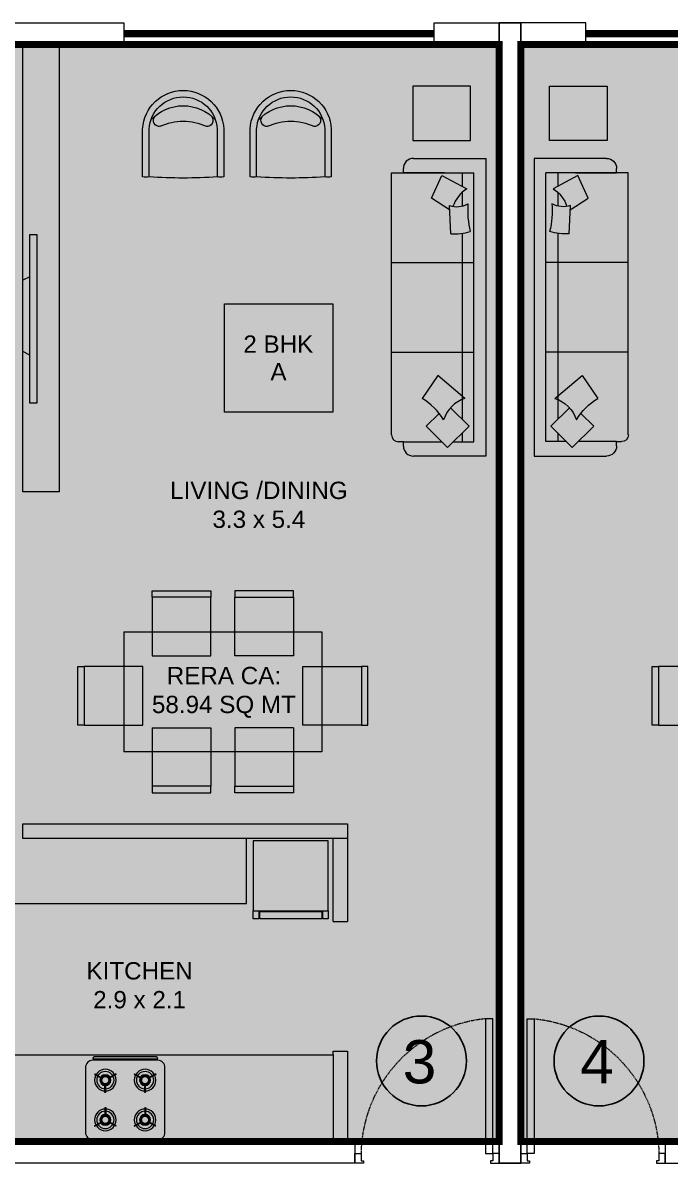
# Model space of a CAD drawing. Header units: inches. Extents: x 27644242 to 29761523, y -859349 to 216979.
# Drawn here: x 29061172 to 29065656, y -633793 to -625893 of the extents above; entities that cross this region are included whole.
import ezdxf

# ---------------------------------------------------------------- set-up
doc = ezdxf.new("R2010")
doc.units = ezdxf.units.IN
doc.header["$MEASUREMENT"] = 0
doc.set_wipeout_variables(frame=1)
doc.linetypes.add('DASHED', pattern=[0.75, 0.5, -0.25])
doc.layers.get('Defpoints').update_dxf_attribs({"color": 8})
doc.layers.add('BHK HATCH', color=8, linetype='Continuous', lineweight=5, transparency=0.85)
for name, color, linetype, lineweight in [('DOOR', 4, 'Continuous', 0), ('FURN', 250, 'Continuous', 0), ('WALL', 7, 'Continuous', 20), ('WINDOW', 162, 'Continuous', 13)]:
    doc.layers.add(name, color=color, linetype=linetype, lineweight=lineweight)
doc.layers.add('text', color=7, linetype='Continuous')
doc.styles.add('AMITS', font='arial.ttf')

# ---------------------------------------------------------------- blocks, each defined once
blk = doc.blocks.new('DOOR_750')
at = {"layer": 'DOOR'}
for points in [[(-70, 50), (-32.5, 50), (-32.5, 750), (-70, 750)], [(-750, 50), (-717.5, 50), (-717.5, 12.5), (-705, 12.5), (-705, 0), (-750, 0)], [(0, 50), (-32.5, 50), (-32.5, 12.5), (-45, 12.5), (-45, 0), (0, 0)]]:
    blk.add_lwpolyline(points, close=True, dxfattribs=at)
at = {"layer": 'DOOR', "linetype": 'DASHED', "ltscale": 10}
blk.add_arc((-2.4, 38), 715.2, 95.4221, 179.04025, dxfattribs=at)
blk = doc.blocks.new('DINING TBALE')
at = {"layer": 'FURN'}
for p, q in [((551.6, 1664.6, 0.3), (551.6, 1709.6, 0.3)), ((551.6, 1709.6, 0.3), (956.6, 1709.6, 0.3)), ((551.6, 1664.6, 0.3), (551.6, 1709.6, 0.3)), ((956.6, 1664.6, 0.3), (551.6, 1664.6, 0.3)), ((551.6, 1664.6, 0.3), (551.6, 1259.6, 0.3)), ((956.6, 1664.6, 0.3), (551.6, 1664.6, 0.3)), ((956.6, 1709.6, 0.3), (956.6, 1664.6, 0.3)), ((956.6, 1259.6, 0.3), (956.6, 1664.6, 0.3)), ((1123.3, 1709.6, 0.3), (1123.3, 1664.6, 0.3)), ((1528.3, 1709.6, 0.3), (1123.3, 1709.6, 0.3)), ((1123.3, 1259.6, 0.3), (1123.3, 1664.6, 0.3)), ((1123.3, 1664.6, 0.3), (1528.3, 1664.6, 0.3)), ((1123.3, 1664.6, 0.3), (1528.3, 1664.6, 0.3)), ((1528.3, 1664.6, 0.3), (1528.3, 1709.6, 0.3)), ((1528.3, 1664.6, 0.3), (1528.3, 1709.6, 0.3)), ((1528.3, 1664.6, 0.3), (1528.3, 1259.6, 0.3)), ((1726.2, 1426.2, 0.3), (353.7, 1426.2, 0.3)), ((353.7, 1426.2, 0.3), (353.7, 594.2, 0.3)), ((1726.2, 1426.2, 0.3), (1726.2, 594.2, 0.3)), ((551.6, 1259.6, 0.3), (956.6, 1259.6, 0.3)), ((1528.3, 1259.6, 0.3), (1123.3, 1259.6, 0.3)), ((35, 1184.3, 0.3), (80, 1184.3, 0.3)), ((35, 779.3, 0.3), (35, 1184.3, 0.3)), ((485, 1184.3, 0.3), (80, 1184.3, 0.3)), ((80, 1184.3, 0.3), (80, 779.3, 0.3)), ((80, 1184.3, 0.3), (80, 779.3, 0.3)), ((485, 779.3, 0.3), (485, 1184.3, 0.3)), ((1594.9, 1184.3, 0.3), (1999.9, 1184.3, 0.3)), ((1594.9, 779.3, 0.3), (1594.9, 1184.3, 0.3)), ((2044.9, 1184.3, 0.3), (1999.9, 1184.3, 0.3)), ((1999.9, 1184.3, 0.3), (1999.9, 779.3, 0.3)), ((1999.9, 1184.3, 0.3), (1999.9, 779.3, 0.3)), ((2044.9, 779.3, 0.3), (2044.9, 1184.3, 0.3)), ((80, 779.3, 0.3), (35, 779.3, 0.3)), ((80, 779.3, 0.3), (35, 779.3, 0.3)), ((80, 779.3, 0.3), (485, 779.3, 0.3)), ((551.6, 760.8, 0.3), (956.6, 760.8, 0.3)), ((551.6, 760.8, 0.3), (551.6, 355.8, 0.3)), ((956.6, 760.8, 0.3), (956.6, 355.8, 0.3)), ((1123.3, 760.8, 0.3), (1123.3, 355.8, 0.3)), ((1528.3, 760.8, 0.3), (1123.3, 760.8, 0.3)), ((1528.3, 760.8, 0.3), (1528.3, 355.8, 0.3)), ((1999.9, 779.3, 0.3), (1594.9, 779.3, 0.3)), ((1999.9, 779.3, 0.3), (2044.9, 779.3, 0.3)), ((1999.9, 779.3, 0.3), (2044.9, 779.3, 0.3)), ((353.7, 594.2, 0.3), (1726.2, 594.2, 0.3)), ((551.6, 355.8, 0.3), (551.6, 310.8, 0.3)), ((551.6, 355.8, 0.3), (551.6, 310.8, 0.3)), ((956.6, 355.8, 0.3), (551.6, 355.8, 0.3)), ((956.6, 355.8, 0.3), (551.6, 355.8, 0.3)), ((956.6, 310.8, 0.3), (956.6, 355.8, 0.3)), ((1123.3, 310.8, 0.3), (1123.3, 355.8, 0.3)), ((1123.3, 355.8, 0.3), (1528.3, 355.8, 0.3)), ((1123.3, 355.8, 0.3), (1528.3, 355.8, 0.3)), ((1528.3, 355.8, 0.3), (1528.3, 310.8, 0.3)), ((1528.3, 355.8, 0.3), (1528.3, 310.8, 0.3)), ((551.6, 310.8, 0.3), (956.6, 310.8, 0.3)), ((1528.3, 310.8, 0.3), (1123.3, 310.8, 0.3))]:
    blk.add_line(p, q, dxfattribs=at)
blk = doc.blocks.new('sofasaaaaaaaaaaa')
at = {"color": 0, "linetype": 'ByBlock'}
for p, q in [((-275.4, 791.2), (1540.6, 791.2)), ((298.9, 791.2), (298.9, 220.8)), ((919.7, 791.2), (919.7, 220.8)), ((1540.6, 791.2), (1540.6, 220.8)), ((-322, 709.7), (-322, 744.7)), ((-422, 139.3), (-422, 639.9)), ((-352.1, 709.7), (-322, 709.7)), ((-322, 709.7), (-322, 443.7)), ((1540.6, 709.7), (1570.7, 709.7)), ((1540.6, 424.5), (1540.6, 709.7)), ((1640.6, 639.9), (1640.6, 139.3)), ((137.3, 470.5), (-22.2, 579.5)), ((-214.4, 551.3), (-362.5, 403.1)), ((-125.9, 462.8), (-214.4, 551.3)), ((1283.3, 389.1), (1365.5, 514.1)), ((1365.5, 514.1), (1521.5, 442.3)), ((-362.5, 403.1), (-214.4, 254.9)), ((-22.2, 283.2), (137.3, 470.5)), ((1521.5, 442.3), (1429.8, 270.3)), ((-322, 362.5), (-322, 220.8)), ((-214.4, 254.9), (-86.6, 382.7)), ((1117.7, 382), (1313.9, 390.4)), ((-261.7, 302.3), (-322, 302.3)), ((1120.5, 302.3), (-167, 302.3)), ((1405.4, 302.3), (1309.9, 302.3)), ((1540.6, 302.3), (1446.8, 302.3)), ((-322, 220.8), (1540.6, 220.8)), ((1640.6, 139.3), (-422, 139.3))]:
    blk.add_line(p, q, dxfattribs=at)
for centre, radius, start, end in [((-275.4, 744.7), 46.6, 90, 180), ((-352.1, 639.9), 69.8, 90, 180), ((1570.7, 639.9), 69.8, 0, 90), ((-415.4, 824.5), 463.3, 301.93011, 328.06989), ((-242.2, 211.4), 231.4, 18.07851, 71.92149), ((1464.8, 354.2), 348.2, 175.41548, 198.06974), ((1460, 339.6), 154.7, 160.8325, 209.92347), ((1234.2, 146.5), 231.5, 32.33007, 71.50567), ((1279.8, -337.5), 601.7, 85.59898, 104.04019)]:
    blk.add_arc(centre, radius, start, end, dxfattribs=at)
blk = doc.blocks.new('A$C4D4B4B8A')
at = {"layer": 'BHK HATCH', "ltscale": 500, "true_color": 0xff00ff}
h = blk.add_hatch(color=6, dxfattribs=at)
h.dxf.hatch_style = 1
edge = h.paths.add_edge_path()
edge.add_line((250, 150), (4100, 150))
edge.add_line((4100, 150), (4100, 2400))
edge.add_line((4100, 2400), (4250, 2400))
edge.add_line((4250, 2400), (4250, 2300))
edge.add_line((4250, 2300), (5550.3, 2300))
edge.add_line((5550.3, 2300), (5550.1, 3750))
edge.add_line((5550.1, 3750), (7350, 3750))
edge.add_line((7350, 3750), (7350, 2300))
edge.add_line((7350, 2300), (9750, 2300))
edge.add_line((9750, 2300), (9750, 7747.7))
edge.add_line((9750, 7747.7), (6450, 7747.8))
edge.add_line((6450, 7747.8), (6450, 7750.1))
edge.add_line((6450, 7750.1), (3450, 7750))
edge.add_line((3450, 7750), (3450, 7750))
edge.add_line((3450, 7750), (50, 7750))
edge.add_line((50, 7750), (50, 150))
edge.add_line((50, 150), (1450, 150))
at = {"layer": 'Defpoints', "ltscale": 500}
blk.add_lwpolyline([(250, 150, 50, 50, 0), (4100, 150, 50, 50, 0), (4100, 2400, 50, 50, 0), (4250, 2400, 50, 50, 0), (4250, 2300, 50, 50, 0), (5550.3, 2300, 50, 50, 0), (5550.1, 3750, 50, 50, 0), (7350, 3750, 50, 50, 0), (7350, 2300, 50, 50, 0), (9750, 2300, 50, 50, 0), (9750, 7747.7, 50, 50, 0), (6450, 7747.8, 50, 50, 0), (6450, 7750.1, 50, 50, 0), (3450, 7750, 50, 50, 0), (3450, 7750, 50, 50, 0), (50, 7750, 50, 50, 0), (50, 150, 50, 50, 0), (1450, 150, 50, 50, 0)], format="xyseb", dxfattribs=at)
at = {"layer": 'FURN', "ltscale": 500, "elevation": 0}
blk.add_lwpolyline([(248.3, 7460.3), (648.3, 7460.3), (648.3, 7085.3), (248.3, 7085.3)], close=True, dxfattribs=at)
at = {"layer": 'WALL', "ltscale": 500}
for points in [[(-100, 0), (50, 0), (50, 7900), (-100, 7900)], [(50, 7900), (50, 7750), (500, 7750), (500, 7900)], [(1050, 0), (4250, 0), (4250, 150), (1050, 150)]]:
    blk.add_lwpolyline(points, close=True, dxfattribs=at)
at = {"layer": 'WINDOW', "ltscale": 500, "const_width": 50}
blk.add_lwpolyline([(500, 7825), (2650, 7825)], dxfattribs=at)
at = {"layer": 'DOOR', "xscale": -1.333333977559269, "yscale": 1.333333977559269, "zscale": 1.333333977559269}
blk.add_blockref('DOOR_750', (50, 0), dxfattribs=at)
at = {"layer": 'FURN', "ltscale": 1000, "xscale": -1, "rotation": 270}
blk.add_blockref('sofasaaaaaaaaaaa', (3.6, 5320.4), dxfattribs=at)
at = {"layer": 'FURN', "ltscale": 1000}
blk.add_blockref('DINING TBALE', (923.8, 2255.8, -0.3), dxfattribs=at)
blk = doc.blocks.new('TVVVV')
at = {"layer": 'FURN', "ltscale": 1000, "elevation": 0}
blk.add_lwpolyline([(-129.9, 740.3), (-82, 740.3), (-82, -428.6), (-129.9, -428.6)], close=True, dxfattribs=at)
for points in [[(-129.9, 446.7), (-178.7, 422)], [(-129.9, -95.7), (-178.7, -71)]]:
    blk.add_lwpolyline(points, dxfattribs=at)
blk = doc.blocks.new('FRDG')
at = {"layer": 'FURN', "color": 8, "lineweight": 0, "extrusion": (3.3432e-08, -6.87431e-09, 1), "elevation": 0.0002}
for points in [[(9345.9976, -728.4923), (9346.5081, -728.4923), (9346.5081, -727.946), (9345.9976, -727.946)], [(9346.5081, -727.946), (9346.5659, -727.946), (9346.5659, -727.986), (9346.5081, -727.986)], [(9346.5139, -727.9917), (9346.5659, -727.9917), (9346.5659, -728.4442), (9346.5139, -728.4442)], [(9346.5081, -728.4523), (9346.5659, -728.4523), (9346.5659, -728.4923), (9346.5081, -728.4923)]]:
    blk.add_lwpolyline(points, close=True, dxfattribs=at)
blk = doc.blocks.new('hob')
at = {"layer": 'FURN', "extrusion": (2e-16, 7.34249e-08, 1)}
for p, q in [((-747640.1, 890446.8), (-747612.6, 890399.1)), ((-747635.8, 890449.3), (-747608.2, 890401.6)), ((-747280.1, 890449.3), (-747307.7, 890401.6)), ((-747275.8, 890446.8), (-747303.3, 890399.1)), ((-747640.1, 890302.2), (-747612.6, 890349.9)), ((-747635.8, 890299.7), (-747608.2, 890347.4)), ((-747510.5, 890377), (-747565.5, 890377)), ((-747510.5, 890372), (-747565.5, 890372)), ((-747405.4, 890377), (-747350.3, 890377)), ((-747405.4, 890372), (-747350.3, 890372)), ((-747280.1, 890299.7), (-747307.7, 890347.4)), ((-747275.8, 890302.2), (-747303.3, 890349.9)), ((-747635.8, 890174.3), (-747608.2, 890126.6)), ((-747280.1, 890174.3), (-747307.7, 890126.6)), ((-747640.1, 890171.8), (-747612.6, 890124.1)), ((-747510.5, 890102), (-747565.5, 890102)), ((-747510.5, 890097), (-747565.5, 890097)), ((-747405.4, 890102), (-747350.3, 890102)), ((-747405.4, 890097), (-747350.3, 890097)), ((-747275.8, 890171.8), (-747303.3, 890124.1)), ((-747640.1, 890027.2), (-747612.6, 890074.9)), ((-747635.8, 890024.7), (-747608.2, 890072.4)), ((-747280.1, 890024.7), (-747307.7, 890072.4)), ((-747275.8, 890027.2), (-747303.3, 890074.9))]:
    blk.add_line(p, q, dxfattribs=at)
at = {"layer": 'FURN', "extrusion": (2e-16, 7.34249e-08, 1), "elevation": 0.1}
for points in [[(-747232.9, 889962), (-747682.9, 889962, -0.414214), (-747732.9, 890012), (-747732.9, 890462, -0.414214), (-747682.9, 890512), (-747232.9, 890512, -0.414214), (-747182.9, 890462), (-747182.9, 890012, -0.414214)], [(-747172.9, 890462, -0.414214), (-747157.9, 890447), (-747157.9, 890027, -0.414214), (-747172.9, 890012), (-747172.9, 890027)]]:
    blk.add_lwpolyline(points, format="xyb", close=True, dxfattribs=at)
at = {"layer": 'FURN', "extrusion": (2e-16, 7.34249e-08, 1), "const_width": 20, "elevation": 0.1}
for points in [[(-747625.4, 890374.5, 1), (-747565.4, 890374.5, 1)], [(-747290.4, 890374.5, 1), (-747350.4, 890374.5, 1)], [(-747625.4, 890099.5, -1), (-747565.4, 890099.5, -1)], [(-747290.4, 890099.5, 1), (-747350.4, 890099.5, 1)]]:
    blk.add_lwpolyline(points, format="xyb", close=True, dxfattribs=at)
at = {"layer": 'FURN', "extrusion": (2e-16, 7.34249e-08, 1)}
for centre, radius in [((-747595.4, 890374.5, 0.1), 75), ((-747595.4, 890374.5, 0.1), 60), ((-747595.4, 890374.5, 0.1), 37.5), ((-747320.4, 890374.5, 0.1), 75), ((-747320.4, 890374.5, 0.1), 60), ((-747320.4, 890374.5, 0.1), 37.5), ((-747595.4, 890099.5, 0.1), 75), ((-747320.4, 890099.5, 0.1), 75), ((-747595.4, 890099.5, 0.1), 60), ((-747595.4, 890099.5, 0.1), 37.5), ((-747320.4, 890099.5, 0.1), 60), ((-747320.4, 890099.5, 0.1), 37.5)]:
    blk.add_circle(centre, radius, dxfattribs=at)
for centre, start, end in [((-747595.4, 890374.5, 0.1), 118.31459, 121.68541), ((-747320.4, 890374.5, 0.1), 58.31459, 61.68541), ((-747320.4, 890374.5, 0.1), 58.31459, 61.68541), ((-747595.4, 890374.5, 0.1), 358.31459, 1.68541), ((-747320.4, 890374.5, 0.1), 178.31459, 181.68541), ((-747595.4, 890374.5, 0.1), 238.31459, 241.68541), ((-747320.4, 890374.5, 0.1), 298.31459, 301.68541), ((-747595.4, 890099.5, 0.1), 118.31459, 121.68541), ((-747320.4, 890099.5, 0.1), 58.31459, 61.68541), ((-747320.4, 890099.5, 0.1), 58.31459, 61.68541), ((-747595.4, 890099.5, 0.1), 358.31459, 1.68541), ((-747320.4, 890099.5, 0.1), 178.31459, 181.68541), ((-747595.4, 890099.5, 0.1), 238.31459, 241.68541), ((-747320.4, 890099.5, 0.1), 298.31459, 301.68541)]:
    blk.add_arc(centre, 85, start, end, dxfattribs=at)
blk = doc.blocks.new('cha-1')
at = {"color": 0, "linetype": 'ByBlock'}
for points in [[(375, 10), (375, 453, 0.950858), (-375, 453), (-375, 10)], [(315, 11), (315, 452, 0.946504), (-315, 452), (-315, 11)]]:
    blk.add_lwpolyline(points, format="xyb", dxfattribs=at)
for centre, radius, start, end in [((0, 263), 405, 42.4573, 137.5427), ((-217, 533), 58.2, 126.2045, 258.1486), ((217, 533), 58.2, 281.8514, 53.7955), ((-224, 501), 25, 258.1486, 294.8492), ((0, 17), 508, 65.1508, 114.8492), ((224, 501), 25, 245.1508, 281.8514), ((-347, 125), 118, 256.2867, 285.6904), ((0, 4466), 4466, 265.9551, 274.0449), ((347, 125), 118, 254.3096, 283.7133)]:
    blk.add_arc(centre, radius, start, end, dxfattribs=at)

msp = doc.modelspace()

# ---------------------------------------------------------------- linework, layer by layer
at = {"layer": 'FURN', "ltscale": 500}
for p, q in [((29062721.1, -631992.7), (29062721.1, -631542.7)), ((29060421.1, -631992.7), (29062721.1, -631992.7)), ((29060421.1, -633042.7), (29063321.1, -633042.7))]:
    msp.add_line(p, q, dxfattribs=at)
msp.add_lwpolyline([(29061172.8, -626042.7), (29061422.8, -626042.7), (29061422.8, -629142.7), (29061172.8, -629142.7)], close=True, dxfattribs=at)
at = {"layer": 'FURN', "ltscale": 500, "elevation": 0}
msp.add_lwpolyline([(29064272.8, -626332.4), (29063872.8, -626332.4), (29063872.8, -626707.4), (29064272.8, -626707.4)], close=True, dxfattribs=at)
at = {"layer": 'FURN', "ltscale": 1000}
msp.add_lwpolyline([(29062569.7, -627840.1), (29063319.7, -627840.1), (29063319.7, -628590.1), (29062569.7, -628590.1)], close=True, dxfattribs=at)
at = {"layer": 'text', "color": 1, "ltscale": 500}
msp.add_circle((29063933.1, -633084.5), 311.4, dxfattribs=at)
at = {"layer": 'WALL', "ltscale": 500}
for p, q in [((29063321.1, -632117.7), (29063321.1, -631542.7)), ((29063421.1, -631542.7), (29063421.1, -632117.7)), ((29063321.1, -632117.7), (29063421.1, -632117.7)), ((29063321.1, -633042.7), (29063321.1, -633017.7)), ((29063321.1, -633017.7), (29063421.1, -633017.7)), ((29063421.1, -633017.7), (29063421.1, -633642.7)), ((29063321.1, -633042.7), (29063321.1, -633642.7)), ((29063421.1, -633642.7), (29063321.1, -633642.7))]:
    msp.add_line(p, q, dxfattribs=at)
for points in [[(29061871.1, -625892.7), (29061871.1, -626042.7), (29060721.1, -626042.7), (29060721.1, -625892.7)], [(29063421.1, -631442.7), (29063421.1, -631542.7), (29061171.1, -631542.7), (29061171.1, -631442.7)], [(29063471.1, -633792.7), (29060271.1, -633792.7), (29060271.1, -633642.7), (29063471.1, -633642.7)]]:
    msp.add_lwpolyline(points, close=True, dxfattribs=at)
at = {"layer": 'WINDOW', "ltscale": 500, "const_width": 50}
msp.add_lwpolyline([(29064021.1, -625967.7), (29061871.1, -625967.7)], dxfattribs=at)

# ---------------------------------------------------------------- block references
at = {"color": 2, "ltscale": 500}
msp.add_blockref('A$C4D4B4B8A', (29064571.1, -633792.7), dxfattribs=at)
at = {"layer": 'FURN', "ltscale": 1000, "rotation": 90.00000000000001}
msp.add_blockref('sofasaaaaaaaaaaa', (29064517.5, -628472.4), dxfattribs=at)
at = {"layer": 'FURN', "ltscale": 1000}
msp.add_blockref('TVVVV', (29061351.4, -628098.6, 0), dxfattribs=at)
at = {"layer": 'FURN', "ltscale": 1000, "xscale": -1}
msp.add_blockref('DINING TBALE', (29063597.3, -631537, -0.3), dxfattribs=at)
at = {"layer": 'FURN', "extrusion": (-6.40542e-09, 9.36485e-09, 1), "xscale": 950.000000000018, "yscale": 950.0000000000115, "zscale": 950.0000000000108, "rotation": 270.0250834735325}
msp.add_blockref('FRDG', (29750948.4, 8247439.9, -0.1), dxfattribs=at)
at = {"layer": 'FURN', "xscale": -1, "rotation": 269.9999999999914}
msp.add_blockref('hob', (28171644.1, 114102.9, 0), dxfattribs=at)

# ---------------------------------------------------------------- texts
at = {"layer": 'text', "color": 1, "ltscale": 100, "attachment_point": 1, "style": 'AMITS'}
for s, insert, char_height, width in [('\\pxqc;2 BHK', (29062084, -628058.5), 120, 1715.235), ('\\pxqc;A', (29062085.3, -628250.2), 120, 1715.235), ('\\pxqc;3', (29063547.1, -632940), 300, 744.906)]:
    msp.add_mtext(s, dxfattribs=dict(at, insert=insert, char_height=char_height, width=width))
at = {"layer": 'text', "ltscale": 100, "char_height": 120, "width": 1715.235, "style": 'AMITS'}
for s, insert, attachment_point in [('\\pxqc;LIVING /DINING\\P3.3 x 5.4', (29063664.8, -629393.5), 9), ('\\pxqc;RERA CA: \\P58.94 SQ MT', (29061707.1, -630707.7), 7), ('\\pxqc;KITCHEN\\P2.9 x 2.1', (29062838.4, -632721.8), 9)]:
    msp.add_mtext(s, dxfattribs=dict(at, insert=insert, attachment_point=attachment_point))

# ---------------------------------------------------------------- next in the draw order: hatches: boundary and pattern name
at = {"layer": 'BHK HATCH', "ltscale": 500, "true_color": 0xff00ff}
h = msp.add_hatch(color=6, dxfattribs=at)
h.dxf.hatch_style = 1
edge = h.paths.add_edge_path()
edge.add_line((29064271.1, -633642.7), (29060421.1, -633642.7))
edge.add_line((29060421.1, -633642.7), (29060421.1, -631392.7))
edge.add_line((29060421.1, -631392.7), (29060271.1, -631392.8))
edge.add_line((29060271.1, -631392.8), (29060271.1, -631492.7))
edge.add_line((29060271.1, -631492.7), (29058970.8, -631492.8))
edge.add_line((29058970.8, -631492.8), (29058971, -630042.8))
edge.add_line((29058971, -630042.8), (29057171.1, -630042.7))
edge.add_line((29057171.1, -630042.7), (29057171.1, -631492.7))
edge.add_line((29057171.1, -631492.7), (29054771.1, -631492.7))
edge.add_line((29054771.1, -631492.7), (29054771.1, -626045))
edge.add_line((29054771.1, -626045), (29058071.1, -626044.9))
edge.add_line((29058071.1, -626044.9), (29058071.1, -626042.7))
edge.add_line((29058071.1, -626042.7), (29061071.1, -626042.7))
edge.add_line((29061071.1, -626042.7), (29061071.1, -626042.7))
edge.add_line((29061071.1, -626042.7), (29064471.1, -626042.7))
edge.add_line((29064471.1, -626042.7), (29064471.1, -633642.7))
edge.add_line((29064471.1, -633642.7), (29063071.1, -633642.7))

# ---------------------------------------------------------------- next in the draw order: linework, layer by layer
at = {"layer": 'Defpoints', "ltscale": 500}
msp.add_lwpolyline([(29064271.1, -633642.7, 50, 50, 0), (29060421.1, -633642.7, 50, 50, 0), (29060421.1, -631392.7, 50, 50, 0), (29060271.1, -631392.8, 50, 50, 0), (29060271.1, -631492.7, 50, 50, 0), (29058970.8, -631492.8, 50, 50, 0), (29058971, -630042.8, 50, 50, 0), (29057171.1, -630042.7, 50, 50, 0), (29057171.1, -631492.7, 50, 50, 0), (29054771.1, -631492.7, 50, 50, 0), (29054771.1, -626045, 50, 50, 0), (29058071.1, -626044.9, 50, 50, 0), (29058071.1, -626042.7, 50, 50, 0), (29061071.1, -626042.7, 50, 50, 0), (29061071.1, -626042.7, 50, 50, 0), (29064471.1, -626042.7, 50, 50, 0), (29064471.1, -633642.7, 50, 50, 0), (29063071.1, -633642.7, 50, 50, 0)], format="xyseb", dxfattribs=at)
at = {"layer": 'text', "color": 1, "ltscale": 500}
msp.add_circle((29065162.6, -633084.5), 311.4, dxfattribs=at)
at = {"layer": 'WALL', "ltscale": 500}
for points in [[(29064471.1, -625892.7), (29064471.1, -626042.7), (29064021.1, -626042.7), (29064021.1, -625892.7)], [(29064621.1, -633792.7), (29064471.1, -633792.7), (29064471.1, -625892.7), (29064621.1, -625892.7)]]:
    msp.add_lwpolyline(points, close=True, dxfattribs=at)

# ---------------------------------------------------------------- next in the draw order: block references
at = {"layer": 'DOOR', "xscale": 1.333333977559269, "yscale": 1.333333977559269, "zscale": 1.333333977559269}
msp.add_blockref('DOOR_750', (29064471.1, -633792.7), dxfattribs=at)

# ---------------------------------------------------------------- next in the draw order: texts
at = {"layer": 'text', "color": 1, "ltscale": 100, "insert": (29064776.7, -632940), "char_height": 300, "width": 744.906, "attachment_point": 1, "style": 'AMITS'}
msp.add_mtext('\\pxqc;4', dxfattribs=at)

# ---------------------------------------------------------------- next in the draw order: block references
at = {"layer": 'FURN', "ltscale": 1000, "xscale": -0.7494972036074088, "yscale": 0.7494972036074088, "zscale": 0.7494972036074088, "rotation": 2.772566238924089e-10}
for p in [(29062282.9, -626968), (29063027.7, -626968)]:
    msp.add_blockref('cha-1', p, dxfattribs=at)

doc.saveas('drawing.dxf')
